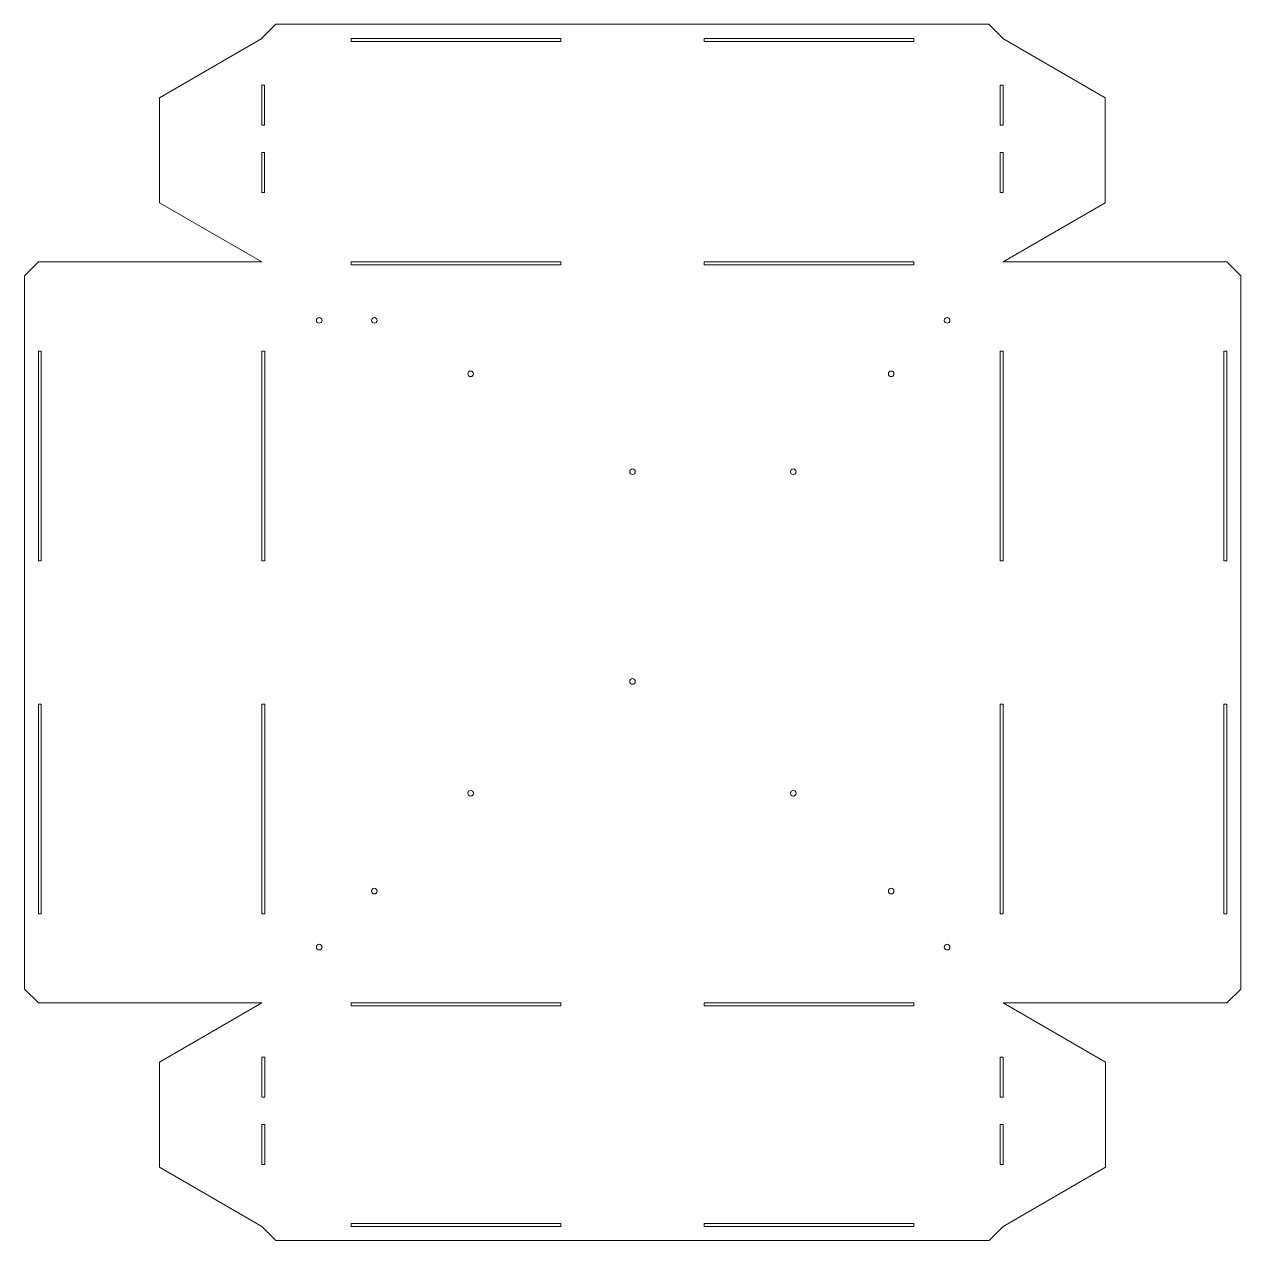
# Model space of a CAD drawing. Header units: inches. Extents: x -24 to -6.9, y -7.8 to 9.3.
import ezdxf

# ---------------------------------------------------------------- set-up
doc = ezdxf.new("R2010")
doc.units = ezdxf.units.IN
doc.header["$MEASUREMENT"] = 0
doc.layers.add('Layer 1', color=7, linetype='Continuous')

msp = doc.modelspace()

# ---------------------------------------------------------------- linework, layer by layer
at = {"layer": 'Layer 1', "color": 250, "lineweight": 9}
for centre in [(-19.894, 5.153), (-19.118, 5.153), (-11.054, 5.153), (-17.762, 4.4), (-11.842, 4.4), (-15.483, 3.022), (-13.22, 3.022), (-15.483, 0.069), (-17.762, -1.505), (-13.22, -1.505), (-19.118, -2.883), (-11.842, -2.883), (-19.894, -3.671), (-11.054, -3.671)]:
    msp.add_ellipse(centre, major_axis=(0, 0.0394), ratio=1, dxfattribs=at)
for points, knots in [([(-8.827, 8.288), (-8.827, 8.288), (-8.827, 6.806), (-8.827, 6.806), (-8.827, 6.806), (-8.827, 6.806), (-10.267, 5.975), (-10.267, 5.975), (-10.267, 5.975), (-10.267, 5.975), (-7.118, 5.975), (-7.118, 5.975), (-7.118, 5.975), (-7.118, 5.975), (-6.921, 5.778), (-6.921, 5.778), (-6.921, 5.778), (-6.921, 5.778), (-6.921, -4.261), (-6.921, -4.261), (-6.921, -4.261), (-6.921, -4.261), (-7.118, -4.458), (-7.118, -4.458), (-7.118, -4.458), (-7.118, -4.458), (-10.266, -4.458), (-10.266, -4.458), (-10.266, -4.458), (-10.266, -4.458), (-8.826, -5.29), (-8.826, -5.29), (-8.826, -5.29), (-8.826, -5.29), (-8.826, -6.771), (-8.826, -6.771), (-8.826, -6.771), (-8.826, -6.771), (-10.267, -7.603), (-10.267, -7.603), (-10.267, -7.603), (-10.267, -7.603), (-10.267, -7.607), (-10.267, -7.607), (-10.267, -7.607), (-10.267, -7.607), (-10.464, -7.804), (-10.464, -7.804), (-10.464, -7.804), (-10.464, -7.804), (-20.503, -7.804), (-20.503, -7.804), (-20.503, -7.804), (-20.503, -7.804), (-20.7, -7.607), (-20.7, -7.607), (-20.7, -7.607), (-20.7, -7.607), (-20.7, -7.603), (-20.7, -7.603), (-20.7, -7.603), (-20.7, -7.603), (-22.141, -6.771), (-22.141, -6.771), (-22.141, -6.771), (-22.141, -6.771), (-22.141, -5.29), (-22.141, -5.29), (-22.141, -5.29), (-22.141, -5.29), (-20.701, -4.458), (-20.701, -4.458), (-20.701, -4.458), (-20.701, -4.458), (-23.848, -4.458), (-23.848, -4.458), (-23.848, -4.458), (-23.848, -4.458), (-24.045, -4.261), (-24.045, -4.261), (-24.045, -4.261), (-24.045, -4.261), (-24.045, 5.778), (-24.045, 5.778), (-24.045, 5.778), (-24.045, 5.778), (-23.848, 5.975), (-23.848, 5.975), (-23.848, 5.975), (-23.848, 5.975), (-20.702, 5.975), (-20.702, 5.975), (-20.702, 5.975), (-20.702, 5.975), (-22.142, 6.806), (-22.142, 6.806), (-22.142, 6.806), (-22.142, 6.806), (-22.142, 8.288), (-22.142, 8.288), (-22.142, 8.288), (-22.142, 8.288), (-20.701, 9.12), (-20.701, 9.12), (-20.701, 9.12), (-20.701, 9.12), (-20.701, 9.124), (-20.701, 9.124), (-20.701, 9.124), (-20.701, 9.124), (-20.504, 9.321), (-20.504, 9.321), (-20.504, 9.321), (-20.504, 9.321), (-10.465, 9.321), (-10.465, 9.321), (-10.465, 9.321), (-10.465, 9.321), (-10.268, 9.124), (-10.268, 9.124), (-10.268, 9.124), (-10.268, 9.124), (-10.268, 9.12), (-10.268, 9.12), (-10.268, 9.12), (-10.268, 9.12), (-8.827, 8.288), (-8.827, 8.288)], [0, 0, 0, 0, 0.030303, 0.030303, 0.030303, 0.030303, 0.060606, 0.060606, 0.060606, 0.060606, 0.090909, 0.090909, 0.090909, 0.090909, 0.121212, 0.121212, 0.121212, 0.121212, 0.151515, 0.151515, 0.151515, 0.151515, 0.181818, 0.181818, 0.181818, 0.181818, 0.212121, 0.212121, 0.212121, 0.212121, 0.242424, 0.242424, 0.242424, 0.242424, 0.272727, 0.272727, 0.272727, 0.272727, 0.30303, 0.30303, 0.30303, 0.30303, 0.333333, 0.333333, 0.333333, 0.333333, 0.363636, 0.363636, 0.363636, 0.363636, 0.393939, 0.393939, 0.393939, 0.393939, 0.424242, 0.424242, 0.424242, 0.424242, 0.454545, 0.454545, 0.454545, 0.454545, 0.484848, 0.484848, 0.484848, 0.484848, 0.515152, 0.515152, 0.515152, 0.515152, 0.545455, 0.545455, 0.545455, 0.545455, 0.575758, 0.575758, 0.575758, 0.575758, 0.606061, 0.606061, 0.606061, 0.606061, 0.636364, 0.636364, 0.636364, 0.636364, 0.666667, 0.666667, 0.666667, 0.666667, 0.69697, 0.69697, 0.69697, 0.69697, 0.727273, 0.727273, 0.727273, 0.727273, 0.757576, 0.757576, 0.757576, 0.757576, 0.787879, 0.787879, 0.787879, 0.787879, 0.818182, 0.818182, 0.818182, 0.818182, 0.848485, 0.848485, 0.848485, 0.848485, 0.878788, 0.878788, 0.878788, 0.878788, 0.909091, 0.909091, 0.909091, 0.909091, 0.939394, 0.939394, 0.939394, 0.939394, 1, 1, 1, 1]), ([(-16.491, 9.08), (-16.491, 9.08), (-16.491, 9.12), (-16.491, 9.12), (-16.491, 9.12), (-16.491, 9.12), (-19.444, 9.12), (-19.444, 9.12), (-19.444, 9.12), (-19.444, 9.12), (-19.444, 9.08), (-19.444, 9.08), (-19.444, 9.08), (-19.444, 9.08), (-16.491, 9.08), (-16.491, 9.08)], [0, 0, 0, 0, 0.2, 0.2, 0.2, 0.2, 0.4, 0.4, 0.4, 0.4, 0.6, 0.6, 0.6, 0.6, 1, 1, 1, 1]), ([(-11.523, 9.08), (-11.523, 9.08), (-11.523, 9.12), (-11.523, 9.12), (-11.523, 9.12), (-11.523, 9.12), (-14.475, 9.12), (-14.475, 9.12), (-14.475, 9.12), (-14.475, 9.12), (-14.475, 9.08), (-14.475, 9.08), (-14.475, 9.08), (-14.475, 9.08), (-11.523, 9.08), (-11.523, 9.08)], [0, 0, 0, 0, 0.2, 0.2, 0.2, 0.2, 0.4, 0.4, 0.4, 0.4, 0.6, 0.6, 0.6, 0.6, 1, 1, 1, 1]), ([(-20.662, 8.463), (-20.662, 8.463), (-20.701, 8.463), (-20.701, 8.463), (-20.701, 8.463), (-20.701, 8.463), (-20.701, 7.9), (-20.701, 7.9), (-20.701, 7.9), (-20.701, 7.9), (-20.662, 7.9), (-20.662, 7.9), (-20.662, 7.9), (-20.662, 7.9), (-20.662, 8.463), (-20.662, 8.463)], [0, 0, 0, 0, 0.2, 0.2, 0.2, 0.2, 0.4, 0.4, 0.4, 0.4, 0.6, 0.6, 0.6, 0.6, 1, 1, 1, 1]), ([(-10.267, 8.463), (-10.267, 8.463), (-10.307, 8.463), (-10.307, 8.463), (-10.307, 8.463), (-10.307, 8.463), (-10.307, 7.9), (-10.307, 7.9), (-10.307, 7.9), (-10.307, 7.9), (-10.267, 7.9), (-10.267, 7.9), (-10.267, 7.9), (-10.267, 7.9), (-10.267, 8.463), (-10.267, 8.463)], [0, 0, 0, 0, 0.2, 0.2, 0.2, 0.2, 0.4, 0.4, 0.4, 0.4, 0.6, 0.6, 0.6, 0.6, 1, 1, 1, 1]), ([(-20.662, 7.516), (-20.662, 7.516), (-20.701, 7.516), (-20.701, 7.516), (-20.701, 7.516), (-20.701, 7.516), (-20.701, 6.953), (-20.701, 6.953), (-20.701, 6.953), (-20.701, 6.953), (-20.662, 6.953), (-20.662, 6.953), (-20.662, 6.953), (-20.662, 6.953), (-20.662, 7.516), (-20.662, 7.516)], [0, 0, 0, 0, 0.2, 0.2, 0.2, 0.2, 0.4, 0.4, 0.4, 0.4, 0.6, 0.6, 0.6, 0.6, 1, 1, 1, 1]), ([(-10.267, 7.516), (-10.267, 7.516), (-10.307, 7.516), (-10.307, 7.516), (-10.307, 7.516), (-10.307, 7.516), (-10.307, 6.953), (-10.307, 6.953), (-10.307, 6.953), (-10.307, 6.953), (-10.267, 6.953), (-10.267, 6.953), (-10.267, 6.953), (-10.267, 6.953), (-10.267, 7.516), (-10.267, 7.516)], [0, 0, 0, 0, 0.2, 0.2, 0.2, 0.2, 0.4, 0.4, 0.4, 0.4, 0.6, 0.6, 0.6, 0.6, 1, 1, 1, 1]), ([(-16.491, 5.935), (-16.491, 5.935), (-16.491, 5.975), (-16.491, 5.975), (-16.491, 5.975), (-16.491, 5.975), (-19.444, 5.975), (-19.444, 5.975), (-19.444, 5.975), (-19.444, 5.975), (-19.444, 5.935), (-19.444, 5.935), (-19.444, 5.935), (-19.444, 5.935), (-16.491, 5.935), (-16.491, 5.935)], [0, 0, 0, 0, 0.2, 0.2, 0.2, 0.2, 0.4, 0.4, 0.4, 0.4, 0.6, 0.6, 0.6, 0.6, 1, 1, 1, 1]), ([(-11.523, 5.935), (-11.523, 5.935), (-11.523, 5.975), (-11.523, 5.975), (-11.523, 5.975), (-11.523, 5.975), (-14.475, 5.975), (-14.475, 5.975), (-14.475, 5.975), (-14.475, 5.975), (-14.475, 5.935), (-14.475, 5.935), (-14.475, 5.935), (-14.475, 5.935), (-11.523, 5.935), (-11.523, 5.935)], [0, 0, 0, 0, 0.2, 0.2, 0.2, 0.2, 0.4, 0.4, 0.4, 0.4, 0.6, 0.6, 0.6, 0.6, 1, 1, 1, 1]), ([(-23.809, 4.719), (-23.809, 4.719), (-23.848, 4.719), (-23.848, 4.719), (-23.848, 4.719), (-23.848, 4.719), (-23.848, 1.766), (-23.848, 1.766), (-23.848, 1.766), (-23.848, 1.766), (-23.809, 1.766), (-23.809, 1.766), (-23.809, 1.766), (-23.809, 1.766), (-23.809, 4.719), (-23.809, 4.719)], [0, 0, 0, 0, 0.2, 0.2, 0.2, 0.2, 0.4, 0.4, 0.4, 0.4, 0.6, 0.6, 0.6, 0.6, 1, 1, 1, 1]), ([(-20.66, 4.719), (-20.66, 4.719), (-20.7, 4.719), (-20.7, 4.719), (-20.7, 4.719), (-20.7, 4.719), (-20.7, 1.766), (-20.7, 1.766), (-20.7, 1.766), (-20.7, 1.766), (-20.66, 1.766), (-20.66, 1.766), (-20.66, 1.766), (-20.66, 1.766), (-20.66, 4.719), (-20.66, 4.719)], [0, 0, 0, 0, 0.2, 0.2, 0.2, 0.2, 0.4, 0.4, 0.4, 0.4, 0.6, 0.6, 0.6, 0.6, 1, 1, 1, 1]), ([(-10.267, 4.719), (-10.267, 4.719), (-10.306, 4.719), (-10.306, 4.719), (-10.306, 4.719), (-10.306, 4.719), (-10.306, 1.766), (-10.306, 1.766), (-10.306, 1.766), (-10.306, 1.766), (-10.267, 1.766), (-10.267, 1.766), (-10.267, 1.766), (-10.267, 1.766), (-10.267, 4.719), (-10.267, 4.719)], [0, 0, 0, 0, 0.2, 0.2, 0.2, 0.2, 0.4, 0.4, 0.4, 0.4, 0.6, 0.6, 0.6, 0.6, 1, 1, 1, 1]), ([(-7.118, 4.719), (-7.118, 4.719), (-7.158, 4.719), (-7.158, 4.719), (-7.158, 4.719), (-7.158, 4.719), (-7.158, 1.766), (-7.158, 1.766), (-7.158, 1.766), (-7.158, 1.766), (-7.118, 1.766), (-7.118, 1.766), (-7.118, 1.766), (-7.118, 1.766), (-7.118, 4.719), (-7.118, 4.719)], [0, 0, 0, 0, 0.2, 0.2, 0.2, 0.2, 0.4, 0.4, 0.4, 0.4, 0.6, 0.6, 0.6, 0.6, 1, 1, 1, 1]), ([(-23.809, -0.25), (-23.809, -0.25), (-23.848, -0.25), (-23.848, -0.25), (-23.848, -0.25), (-23.848, -0.25), (-23.848, -3.202), (-23.848, -3.202), (-23.848, -3.202), (-23.848, -3.202), (-23.809, -3.202), (-23.809, -3.202), (-23.809, -3.202), (-23.809, -3.202), (-23.809, -0.25), (-23.809, -0.25)], [0, 0, 0, 0, 0.2, 0.2, 0.2, 0.2, 0.4, 0.4, 0.4, 0.4, 0.6, 0.6, 0.6, 0.6, 1, 1, 1, 1]), ([(-20.66, -0.25), (-20.66, -0.25), (-20.7, -0.25), (-20.7, -0.25), (-20.7, -0.25), (-20.7, -0.25), (-20.7, -3.202), (-20.7, -3.202), (-20.7, -3.202), (-20.7, -3.202), (-20.66, -3.202), (-20.66, -3.202), (-20.66, -3.202), (-20.66, -3.202), (-20.66, -0.25), (-20.66, -0.25)], [0, 0, 0, 0, 0.2, 0.2, 0.2, 0.2, 0.4, 0.4, 0.4, 0.4, 0.6, 0.6, 0.6, 0.6, 1, 1, 1, 1]), ([(-10.267, -0.25), (-10.267, -0.25), (-10.306, -0.25), (-10.306, -0.25), (-10.306, -0.25), (-10.306, -0.25), (-10.306, -3.202), (-10.306, -3.202), (-10.306, -3.202), (-10.306, -3.202), (-10.267, -3.202), (-10.267, -3.202), (-10.267, -3.202), (-10.267, -3.202), (-10.267, -0.25), (-10.267, -0.25)], [0, 0, 0, 0, 0.2, 0.2, 0.2, 0.2, 0.4, 0.4, 0.4, 0.4, 0.6, 0.6, 0.6, 0.6, 1, 1, 1, 1]), ([(-7.118, -0.25), (-7.118, -0.25), (-7.158, -0.25), (-7.158, -0.25), (-7.158, -0.25), (-7.158, -0.25), (-7.158, -3.202), (-7.158, -3.202), (-7.158, -3.202), (-7.158, -3.202), (-7.118, -3.202), (-7.118, -3.202), (-7.118, -3.202), (-7.118, -3.202), (-7.118, -0.25), (-7.118, -0.25)], [0, 0, 0, 0, 0.2, 0.2, 0.2, 0.2, 0.4, 0.4, 0.4, 0.4, 0.6, 0.6, 0.6, 0.6, 1, 1, 1, 1]), ([(-16.491, -4.498), (-16.491, -4.498), (-16.491, -4.458), (-16.491, -4.458), (-16.491, -4.458), (-16.491, -4.458), (-19.444, -4.458), (-19.444, -4.458), (-19.444, -4.458), (-19.444, -4.458), (-19.444, -4.498), (-19.444, -4.498), (-19.444, -4.498), (-19.444, -4.498), (-16.491, -4.498), (-16.491, -4.498)], [0, 0, 0, 0, 0.2, 0.2, 0.2, 0.2, 0.4, 0.4, 0.4, 0.4, 0.6, 0.6, 0.6, 0.6, 1, 1, 1, 1]), ([(-11.523, -4.498), (-11.523, -4.498), (-11.523, -4.458), (-11.523, -4.458), (-11.523, -4.458), (-11.523, -4.458), (-14.475, -4.458), (-14.475, -4.458), (-14.475, -4.458), (-14.475, -4.458), (-14.475, -4.498), (-14.475, -4.498), (-14.475, -4.498), (-14.475, -4.498), (-11.523, -4.498), (-11.523, -4.498)], [0, 0, 0, 0, 0.2, 0.2, 0.2, 0.2, 0.4, 0.4, 0.4, 0.4, 0.6, 0.6, 0.6, 0.6, 1, 1, 1, 1]), ([(-20.661, -5.221), (-20.661, -5.221), (-20.7, -5.221), (-20.7, -5.221), (-20.7, -5.221), (-20.7, -5.221), (-20.7, -5.784), (-20.7, -5.784), (-20.7, -5.784), (-20.7, -5.784), (-20.661, -5.784), (-20.661, -5.784), (-20.661, -5.784), (-20.661, -5.784), (-20.661, -5.221), (-20.661, -5.221)], [0, 0, 0, 0, 0.2, 0.2, 0.2, 0.2, 0.4, 0.4, 0.4, 0.4, 0.6, 0.6, 0.6, 0.6, 1, 1, 1, 1]), ([(-10.267, -5.221), (-10.267, -5.221), (-10.306, -5.221), (-10.306, -5.221), (-10.306, -5.221), (-10.306, -5.221), (-10.306, -5.784), (-10.306, -5.784), (-10.306, -5.784), (-10.306, -5.784), (-10.267, -5.784), (-10.267, -5.784), (-10.267, -5.784), (-10.267, -5.784), (-10.267, -5.221), (-10.267, -5.221)], [0, 0, 0, 0, 0.2, 0.2, 0.2, 0.2, 0.4, 0.4, 0.4, 0.4, 0.6, 0.6, 0.6, 0.6, 1, 1, 1, 1]), ([(-20.661, -6.168), (-20.661, -6.168), (-20.7, -6.168), (-20.7, -6.168), (-20.7, -6.168), (-20.7, -6.168), (-20.7, -6.731), (-20.7, -6.731), (-20.7, -6.731), (-20.7, -6.731), (-20.661, -6.731), (-20.661, -6.731), (-20.661, -6.731), (-20.661, -6.731), (-20.661, -6.168), (-20.661, -6.168)], [0, 0, 0, 0, 0.2, 0.2, 0.2, 0.2, 0.4, 0.4, 0.4, 0.4, 0.6, 0.6, 0.6, 0.6, 1, 1, 1, 1]), ([(-10.267, -6.168), (-10.267, -6.168), (-10.306, -6.168), (-10.306, -6.168), (-10.306, -6.168), (-10.306, -6.168), (-10.306, -6.731), (-10.306, -6.731), (-10.306, -6.731), (-10.306, -6.731), (-10.267, -6.731), (-10.267, -6.731), (-10.267, -6.731), (-10.267, -6.731), (-10.267, -6.168), (-10.267, -6.168)], [0, 0, 0, 0, 0.2, 0.2, 0.2, 0.2, 0.4, 0.4, 0.4, 0.4, 0.6, 0.6, 0.6, 0.6, 1, 1, 1, 1]), ([(-16.491, -7.603), (-16.491, -7.603), (-16.491, -7.564), (-16.491, -7.564), (-16.491, -7.564), (-16.491, -7.564), (-19.444, -7.564), (-19.444, -7.564), (-19.444, -7.564), (-19.444, -7.564), (-19.444, -7.603), (-19.444, -7.603), (-19.444, -7.603), (-19.444, -7.603), (-16.491, -7.603), (-16.491, -7.603)], [0, 0, 0, 0, 0.2, 0.2, 0.2, 0.2, 0.4, 0.4, 0.4, 0.4, 0.6, 0.6, 0.6, 0.6, 1, 1, 1, 1]), ([(-11.523, -7.603), (-11.523, -7.603), (-11.523, -7.564), (-11.523, -7.564), (-11.523, -7.564), (-11.523, -7.564), (-14.475, -7.564), (-14.475, -7.564), (-14.475, -7.564), (-14.475, -7.564), (-14.475, -7.603), (-14.475, -7.603), (-14.475, -7.603), (-14.475, -7.603), (-11.523, -7.603), (-11.523, -7.603)], [0, 0, 0, 0, 0.2, 0.2, 0.2, 0.2, 0.4, 0.4, 0.4, 0.4, 0.6, 0.6, 0.6, 0.6, 1, 1, 1, 1])]:
    msp.add_open_spline(points, degree=3, knots=knots, dxfattribs=at)

doc.saveas('drawing.dxf')
